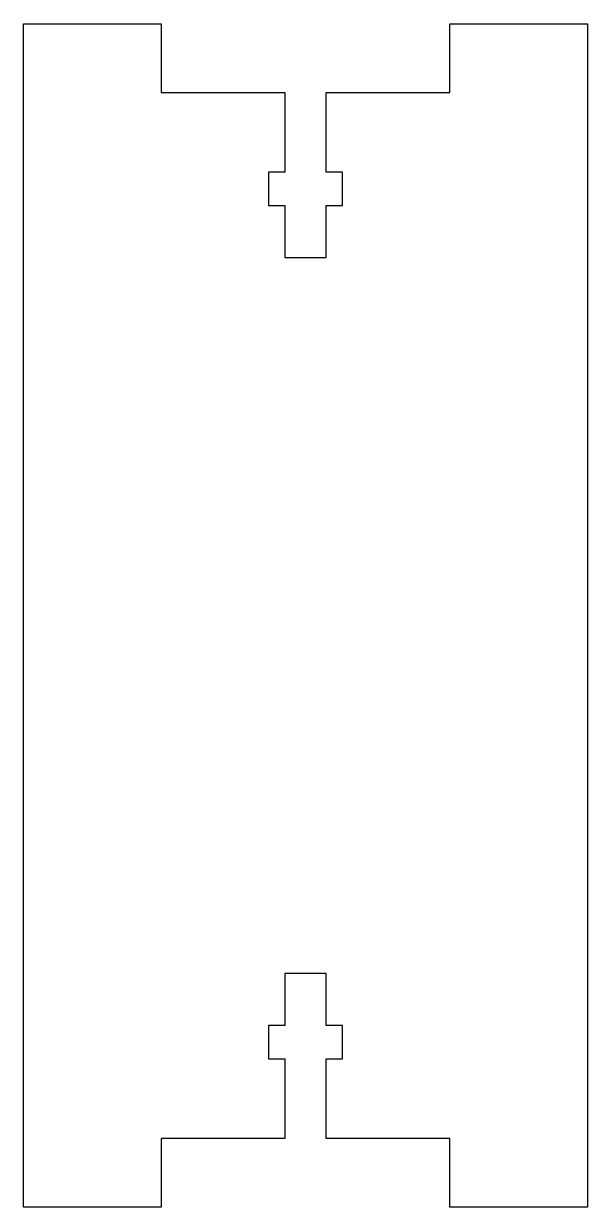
# Model space of a CAD drawing. Header units: millimetres. Extents: x -71 to -30, y -6 to 80.
import ezdxf

# ---------------------------------------------------------------- set-up
doc = ezdxf.new("R2010")
doc.units = ezdxf.units.MM
doc.layers.get('0').update_dxf_attribs({"linetype": 'CONTINUOUS'})

msp = doc.modelspace()

# ---------------------------------------------------------------- linework, layer by layer
msp.add_lwpolyline([(-40.004, -1), (-49.002, -1), (-49.002, 4.8), (-47.802, 4.8), (-47.802, 7.2), (-49.002, 7.2), (-49.002, 11), (-52.002, 11), (-52.002, 7.2), (-53.202, 7.2), (-53.202, 4.8), (-52.002, 4.8), (-52.002, -1), (-61, -1), (-61, -6), (-71, -6), (-71, 80), (-61, 80), (-61, 75), (-52.002, 75), (-52.002, 69.2), (-53.202, 69.2), (-53.202, 66.8), (-52.002, 66.8), (-52.002, 63), (-49.002, 63), (-49.002, 66.8), (-47.802, 66.8), (-47.802, 69.2), (-49.002, 69.2), (-49.002, 75), (-40.004, 75), (-40.004, 80), (-30.004, 80), (-30.004, -6), (-40.004, -6)], close=True)

doc.saveas('drawing.dxf')
